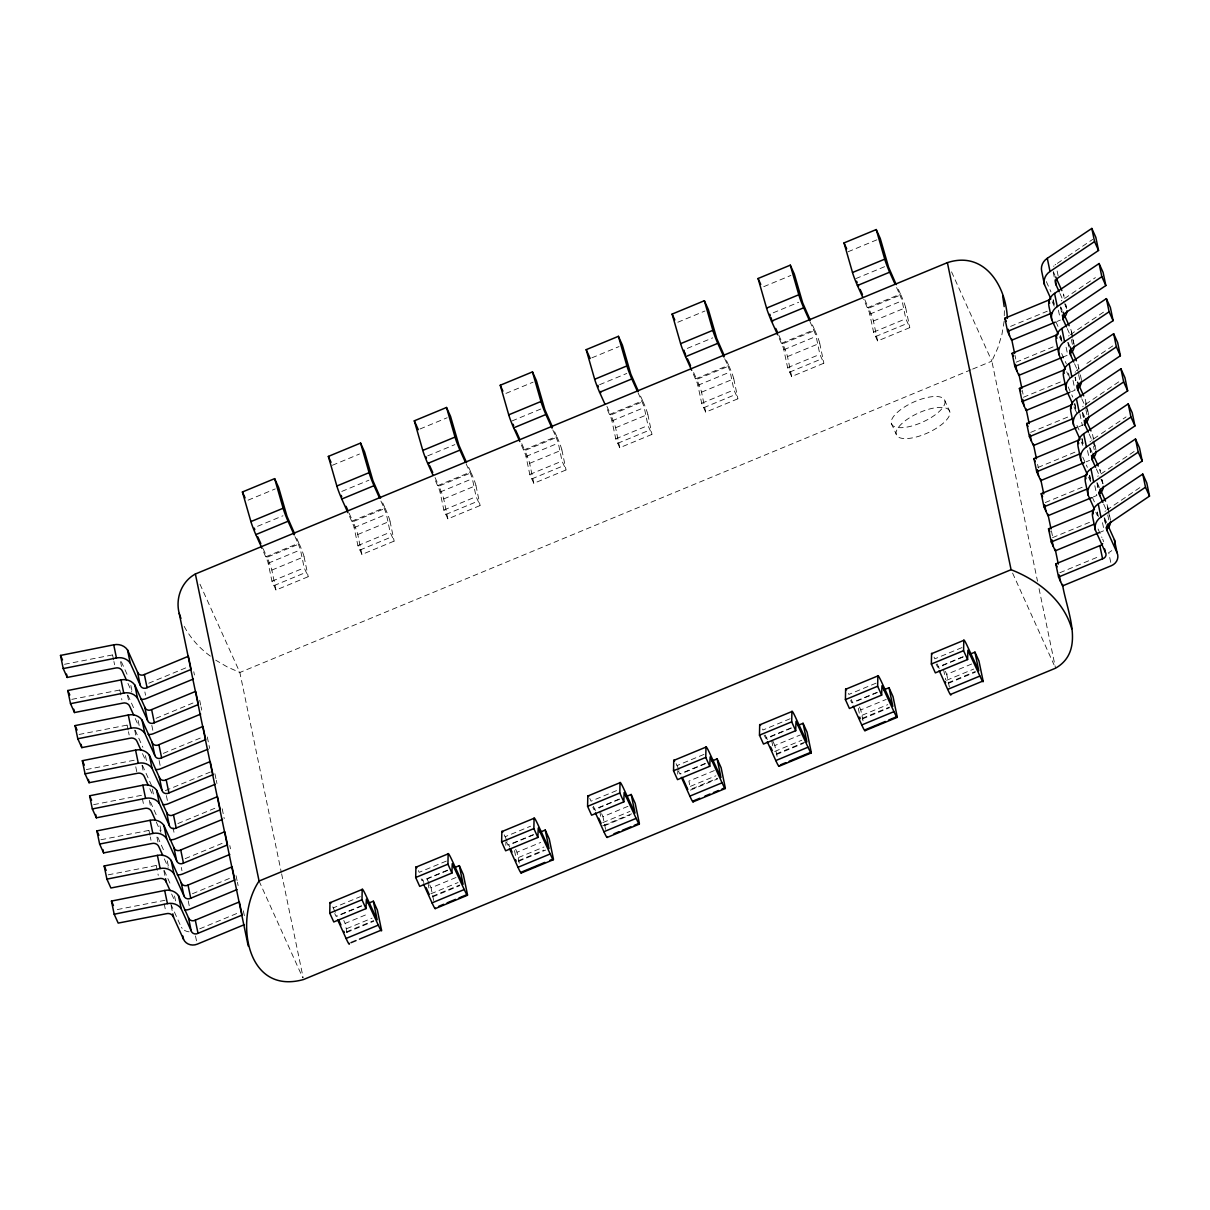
<?xml version="1.0" encoding="UTF-8"?>
<svg xmlns="http://www.w3.org/2000/svg" width="1210" height="1210" viewBox="0 0 1210 1210"><rect width="100%" height="100%" fill="white"/><g stroke="black" fill="none" stroke-linecap="round" stroke-linejoin="round"><path stroke-width="0.75" stroke-dasharray="5 3.75" d="M1004.27 315.674L1004.391 310.123M505.81 845.321L505.916 841.676M677.691 774.158L677.812 770.513M1004.149 321.24L1001.895 334.656L997.751 348.102L991.852 361.14L1037.514 581.254M1057.328 263.372L1066.554 257.11M1068.097 256.066L1092.736 239.383M1064.603 298.462L1095.398 277.604M1070.336 334.595L1105.759 310.622M1086.852 363.439L1113.034 345.712M1118.781 381.846L1084.901 404.775A5.974 5.521 -11.7 0 0 1084.266 405.184M1093.719 438.837L1099.875 434.662M1101.418 433.619L1126.056 416.936M1100.994 473.927L1134.874 450.982M1106.726 510.06L1142.149 486.072M248.11 500.154L275.245 488.916M332.357 465.275L359.491 454.037M419.991 428.99L447.14 417.752M505.946 393.401L533.081 382.163M591.887 357.827L619.021 346.589M677.827 322.238L704.961 311M763.767 286.664L790.901 275.426M848.013 251.786L876.857 239.837M257.548 526.305L282.989 515.778M341.795 491.426L368.929 480.189M427.735 455.852L454.869 444.614M511.981 420.974L540.809 409.025M599.615 384.689L626.765 373.451M687.265 348.404L712.705 337.862M773.205 312.815L798.645 302.288M855.757 278.633L884.586 266.699M265.837 556.797L298.068 543.441L300.352 549.295L304.209 567.838L308.202 576.701L275.971 590.041L271.978 581.178L267.849 561.758L261.98 548.266M351.777 521.207L384.009 507.867L386.293 513.721L390.149 532.249L394.142 541.112L361.926 554.467L357.918 545.604L353.789 526.168L348.692 514.386M437.717 485.633L469.949 472.278L472.248 478.132L476.09 496.675L480.098 505.538L447.866 518.878L443.858 510.015L439.729 490.594L434.632 478.797M523.658 450.044L555.889 436.704L558.188 442.558L562.03 461.086L566.038 469.949L533.807 483.304L529.798 474.441L525.684 455.005L520.587 443.223M609.613 414.455L641.829 401.115L644.128 406.968L647.97 425.512L651.978 434.375L619.747 447.715L615.754 438.852L611.625 419.431L606.528 407.634M695.553 378.881L727.785 365.541L730.069 371.394L733.925 389.923L737.918 398.786L705.687 412.141L701.694 403.278L697.565 383.842L692.468 372.06M781.494 343.292L813.725 329.952L816.009 335.805L819.866 354.349L823.859 363.212L791.642 376.552L787.634 367.689L783.505 348.253L778.408 336.471M867.434 307.718L899.665 294.378L901.964 300.231L905.806 318.759L909.814 327.623L877.583 340.963L873.575 332.1L869.446 312.679L863.577 299.188M275.971 590.041L271.842 570.091A10.497 0.817 67.5 0 0 267.017 557.281L299.248 543.925L296.163 537.104M361.926 554.467L357.782 534.502A10.497 0.817 67.5 0 0 352.957 521.692L385.188 508.351L381.332 499.821M447.866 518.878L443.722 498.928A10.497 0.817 67.5 0 0 438.897 486.117L471.129 472.762L467.287 464.232M533.807 483.304L529.662 463.339A10.497 0.817 67.5 0 0 524.853 450.528L557.069 437.188L553.227 428.658M619.747 447.715L615.603 427.75A10.497 0.817 67.5 0 0 610.793 414.939L643.024 401.599L639.167 393.068M705.687 412.141L701.558 392.176A10.497 0.817 67.5 0 0 696.733 379.365L728.964 366.025L725.879 359.188M791.642 376.552L787.498 356.587A10.497 0.817 67.5 0 0 782.673 343.776L814.905 330.436L811.048 321.905M877.583 340.963L873.438 321.013A10.497 0.817 67.5 0 0 868.614 308.202L900.845 294.862L896.988 286.331M268.242 563.194L300.473 549.854M354.182 527.62L386.413 514.265M440.137 492.031L472.354 478.691M526.078 456.457L558.309 443.102M612.018 420.868L644.249 407.528M697.958 385.279L730.19 371.939M783.898 349.705L816.13 336.365M869.854 314.116L902.07 300.776M271.842 570.091L304.073 556.736A10.497 0.817 67.5 0 0 299.248 543.925M357.782 534.502L390.013 521.162A10.497 0.817 67.5 0 0 385.188 508.351M443.722 498.928L475.954 485.573A10.497 0.817 67.5 0 0 471.129 472.762M529.662 463.339L561.894 449.999A10.497 0.817 67.5 0 0 557.069 437.188M615.603 427.75L647.834 414.41A10.497 0.817 67.5 0 0 643.024 401.599M701.558 392.176L733.774 378.836A10.497 0.817 67.5 0 0 728.964 366.025M787.498 356.587L819.73 343.247A10.497 0.817 67.5 0 0 814.905 330.436M873.438 321.013L905.67 307.673A10.497 0.817 67.5 0 0 900.845 294.862M271.978 581.178L304.209 567.838M357.918 545.604L390.149 532.249M443.858 510.015L476.09 496.675M529.798 474.441L562.03 461.086M615.754 438.852L647.97 425.512M701.694 403.278L733.925 389.923M787.634 367.689L819.866 354.349M873.575 332.1L905.806 318.759M273.974 585.61L306.206 572.269M359.914 550.036L392.146 536.68M445.855 514.447L478.086 501.106M531.81 478.873L564.042 465.517M617.75 443.283L649.982 429.943M703.691 407.709L735.922 394.354M789.631 372.12L821.862 358.78M875.571 336.531L907.803 323.191M148.754 683.211L187.157 667.3M1010.607 326.382L1047.255 311.212M1056.98 321.467L1060.459 320.03M970.919 369.806L239.852 672.473L227.435 667.028L215.698 660.161M972.659 369.08L991.852 361.14L951.226 271.146M156.029 718.301L194.432 702.39M1016.128 362.198L1054.545 346.302M1062.501 357.283L1067.749 355.12L1065.692 345.243M163.305 753.391L203.462 736.769M1023.418 397.288L1061.82 381.392M1071.531 391.662L1075.024 390.21L1072.983 380.348M165.346 790.644L210.737 771.859M1030.693 432.378L1069.096 416.482M1078.806 426.752L1082.3 425.3A10.497 9.695 -11.7 0 0 1083.525 424.71M177.87 823.571L216.272 807.675M1037.968 467.468L1076.371 451.572M1086.096 461.842L1089.575 460.39M185.145 858.661L223.548 842.765M1045.243 502.558L1083.661 486.662M1093.371 496.932L1096.865 495.48L1094.808 485.618M192.42 893.751L230.838 877.855M1052.534 537.663L1090.936 521.752M1098.907 532.748L1104.14 530.585L1102.083 520.708M199.71 928.841L238.113 912.945M1059.809 572.754L1099.966 556.131M332.78 906.91A13.249 1.028 67.5 0 1 333.249 907.893L360.383 896.655M446.324 861.081L419.189 872.319A13.249 1.028 67.5 0 0 417.843 869.597M504.207 834.84A13.249 1.028 67.5 0 1 505.13 836.73L530.57 826.203M616.525 790.614L591.07 801.156A13.249 1.028 67.5 0 0 589.739 798.434M676.103 763.676A13.249 1.028 67.5 0 1 677.025 765.567L704.159 754.329M790.1 718.755L762.966 729.993A13.249 1.028 67.5 0 0 762.497 729.01M876.04 683.166L848.906 694.404A13.249 1.028 67.5 0 0 848.437 693.421M961.98 647.592L934.846 658.83A13.249 1.028 67.5 0 0 933.5 656.107M361.503 905.745L336.062 916.272L334.746 913.55M447.458 870.156L422.003 880.698L421.171 878.884M533.398 834.582L507.958 845.109L506.627 842.372M619.338 798.993L593.898 809.535L592.809 807.221M705.279 763.419L679.838 773.946L678.523 771.209M791.219 727.83L765.779 738.372L764.085 734.999M877.174 692.256L851.719 702.783L850.63 700.484M963.115 656.667L937.674 667.209L936.147 664.108M341.129 914.548L361.472 906.124M428.93 887.959L427.07 878.974L447.428 870.55M513.01 843.385L533.368 834.96M619.308 799.386L598.95 807.811L600.947 812.243M684.89 772.222L705.248 763.797M791.189 728.223L770.83 736.648L773.069 747.432M856.786 701.059L877.129 692.634M963.084 657.045L942.726 665.485L945.706 679.869M347.013 932.486L345.122 923.411L368.868 913.58M433.694 900.542L431.062 887.837L456.518 877.295M519.271 863.138L517.018 852.248L540.764 842.417M605.59 829.364L602.958 816.674L628.398 806.132M714.339 770.558L688.898 781.085L690.396 788.345M777.092 756.386L774.839 745.511L800.279 734.969M863.048 720.812L860.779 709.922L886.234 699.395M949.366 687.038L946.719 674.348L972.174 663.806M346.65 928.675L372.09 918.148M430.896 893.797L458.045 882.559M518.545 857.512L543.986 846.985M602.792 822.634L629.926 811.396M690.426 786.349L715.866 775.807M774.672 751.47L801.807 740.233M862.307 715.186L887.762 704.644M946.553 680.307L973.702 669.069M346.544 931.836L373.693 920.598M432.484 896.247L459.634 885.024M518.44 860.673L543.88 850.131M602.686 825.795L634.917 812.454M692.014 788.799L717.454 778.272M776.26 753.921L806.798 741.291M862.201 718.347L889.35 707.109M948.156 682.758L975.29 671.52M346.635 932.471L373.784 921.234M432.59 896.897L459.724 885.659M518.53 861.308L545.665 850.07M604.471 825.719L629.911 815.192M690.411 790.145L717.56 778.907M776.351 754.556L803.5 743.333M862.307 718.982L889.441 707.744M948.247 683.393L975.381 672.155M64.508 664.29L112.56 654.928A5.974 5.521 -11.7 0 1 113.301 654.761M71.783 699.38L119.835 690.018A5.974 5.521 -11.7 0 1 121.333 689.776M79.058 734.47L127.111 725.108A5.974 5.521 -11.7 0 1 128.608 724.866M86.334 769.56L134.386 760.198M93.624 804.65L141.676 795.288A5.974 5.521 -11.7 0 1 142.417 795.121M100.899 839.755L148.951 830.393A5.974 5.521 -11.7 0 1 149.692 830.211M108.174 874.845L156.226 865.483A5.974 5.521 -11.7 0 1 156.967 865.316M117.294 909.572L163.501 900.573A5.974 5.521 -11.7 0 1 164.999 900.316M210.374 656.122C198.667 647.668 189.002 636.399 182.665 623.422M1054.923 275.23L1053.381 271.827L1054.076 275.109M1059.975 293.516L1063.817 302.046M1064.588 303.755L1066.131 307.159A10.497 9.695 -11.7 0 1 1066.57 308.353M1062.214 310.32L1060.671 306.916L1061.684 311.847M1046.347 281.627L1050.961 291.867M1067.25 328.606L1069.564 333.718M1052.155 301.608L1054.47 306.735L1053.093 300.156M1070.26 347.119L1067.946 342.007L1068.975 346.937M1055.937 321.845L1058.236 326.957M1074.525 363.696L1079.154 373.935M1059.431 336.713L1060.973 340.116M1061.669 353.517L1066.297 363.756M1081.801 398.786L1086.429 409.025M1066.706 371.803L1068.248 375.206M1084.81 417.314L1082.496 412.186L1083.525 417.117M1068.173 386.897L1072.801 397.137M1089.091 433.876L1095.247 447.534A10.497 9.695 -11.7 0 1 1095.685 448.713M1073.981 406.893L1076.295 412.005L1074.586 403.777M1092.085 452.404L1089.786 447.277L1090.8 452.207M1076.991 425.406L1079.305 430.533M1096.366 468.966L1100.208 477.496M1100.979 479.205L1102.522 482.624A10.497 9.695 -11.7 0 1 1102.96 483.818M1081.271 441.983L1082.814 445.401M1099.376 487.494L1097.062 482.367L1098.09 487.312M1082.738 457.093L1087.351 467.332M1103.641 504.056L1105.955 509.183M1088.546 477.073L1090.86 482.185M1106.651 522.584L1104.337 517.457L1105.698 524.036M1092.328 497.295L1094.642 502.422M1095.821 512.163L1097.364 515.581M1098.06 528.982L1101.917 537.512M896.58 287.541L899.665 294.378M944.965 400.979A29.161 10.966 -24.3 0 1 906.653 427.145A29.161 10.966 -24.3 0 1 902.721 408.163A29.161 10.966 -24.3 0 1 944.965 400.979L949.88 411.854A29.161 10.966 -24.3 0 1 911.569 438.035A29.161 10.966 -24.3 0 1 907.621 419.038A29.161 10.966 -24.3 0 1 949.88 411.854M1012.604 573.101L1054.016 664.789M864.772 299.672L868.614 308.202M891.256 423.213L896.171 434.087M809.868 321.421L813.725 329.952M945.388 671.384L946.719 674.348M937.16 663.942L939.474 669.054M778.816 335.246L782.673 343.776M724.699 358.704L727.785 365.541M859.448 706.973L860.779 709.922M851.22 699.531L852.763 702.934M693.648 372.544L696.733 379.365M637.988 392.584L641.829 401.115M772.842 741.08L774.839 745.511M765.28 735.105L767.579 740.233M606.936 406.409L610.793 414.939M552.804 429.883L555.889 436.704M677.025 765.567L680.867 774.097M521.767 443.707L524.853 450.528M466.092 463.748L469.949 472.278M601.627 813.71L602.958 816.674M593.384 806.268L595.698 811.396M435.055 477.572L438.897 486.117M380.923 501.046L384.009 507.867M515.672 849.299L517.018 852.248M505.13 836.73L509.758 846.97M349.1 513.161L352.957 521.692M294.983 536.62L298.068 543.441M427.07 878.974L429.066 883.406M429.731 884.888L431.062 887.837M422.275 879.141L423.818 882.559M263.16 548.75L267.017 557.281M199.983 584.188L239.852 672.473L281.249 872.062M343.791 920.462L345.122 923.411M333.249 907.893L337.091 916.424M259.076 881.046L302.772 977.831M121.363 661.749L128.305 677.101M127.957 683.438L131.799 691.969M127.882 695.13L134.038 708.773M135.233 718.528L138.318 725.35M135.157 730.22L142.856 747.281M142.508 753.618L145.593 760.44M142.432 765.31L151.673 785.789M149.783 788.708L152.868 795.53M150.479 802.109L156.65 815.767M156.302 822.089L160.915 832.329M157.769 837.199L164.696 852.566M164.348 858.888L168.19 867.419M164.273 870.595L170.429 884.238M171.623 893.978L174.709 900.815M170.776 903.976L180.789 926.149M1065.813 304.663L1066.494 307.945M1071.394 331.525L1074.117 344.684M1080.379 374.843L1081.392 379.774A10.497 9.695 -11.7 0 0 1080.696 377.338M1087.654 409.933L1088.667 414.864A10.497 9.695 -11.7 0 0 1087.972 412.444L1086.61 405.864M1094.929 445.023L1095.957 449.954M1102.204 480.113L1102.885 483.41M1107.785 506.99L1110.508 520.149M1064.089 297.297L1063.409 294A10.497 9.695 -11.7 0 1 1064.195 297.705M1065.45 303.876L1066.131 307.159M1072.393 337.318L1070.684 329.09A10.497 9.695 -11.7 0 1 1071.394 334.066M1072.726 338.966L1073.406 342.248A10.497 9.695 -11.7 0 1 1073.845 343.443M1078.987 369.126L1077.959 364.18A10.497 9.695 -11.7 0 1 1078.67 369.156M1086.262 404.216L1085.234 399.285A10.497 9.695 -11.7 0 1 1085.672 405.501M1093.537 439.306L1092.524 434.375A10.497 9.695 -11.7 0 1 1093.311 438.065M1093.885 440.954L1095.247 447.534M1100.48 472.747L1099.799 469.465A10.497 9.695 -11.7 0 1 1100.586 473.155M1101.841 479.326L1102.522 482.624M1108.103 509.486L1107.074 504.555A10.497 9.695 -11.7 0 1 1107.785 509.516M1108.436 511.134L1109.797 517.714A10.497 9.695 -11.7 0 1 1110.251 518.909M1057.147 270.995L1058.508 277.574M1071.364 339.526L1072.393 344.472M1079.668 379.562L1077.611 369.685A5.974 5.521 -11.7 0 0 1076.401 370.562M1085.915 409.721L1086.943 414.652M1093.537 446.445L1094.218 449.742M1107.755 514.991L1108.784 519.922M1075.221 377.096L1075.902 380.379M1053.214 272.159L1054.243 277.09M1060.505 307.249L1061.866 313.829M1067.78 342.339L1068.46 345.621M1075.055 377.429L1075.735 380.726M1082.33 412.519L1083.358 417.45M1089.62 447.609L1090.634 452.555M1096.895 482.699L1097.909 487.645M1104.17 517.804L1105.199 522.735M1058.417 310.153L1060.126 318.381M1079.91 413.79L1082.3 425.3M1087.533 450.528L1088.894 457.108M1110.735 562.378L1108.693 552.516A10.497 9.695 -11.7 0 0 1112.988 549.325M1053.29 299.717L1054.984 307.945M1060.898 336.456L1062.274 343.035M1068.521 373.194L1069.549 378.125M1074.783 403.353L1076.824 413.215M1082.058 438.443L1083.086 443.374M1089.681 475.182L1090.361 478.464M1097.304 511.921L1098.665 518.5M1060.384 335.246L1061.745 341.825M1081.876 438.882L1082.889 443.813M1089.484 475.606L1090.513 480.552M1097.107 512.344L1097.788 515.642M1014.993 355.316L1015.765 359.022M1022.284 390.422L1023.04 394.127M1037.605 464.322L1038.377 468.028M1051.399 530.842L1052.942 538.238M1039.042 588.65L1055.543 668.192M905.67 307.673L909.814 327.623M819.73 343.247L823.859 363.212M858.268 708.258L860.507 719.042M733.774 378.836L737.918 398.786M647.834 414.41L651.978 434.375M561.894 449.999L566.038 469.949M599.691 811.411L600.81 816.795M475.954 485.573L480.098 505.538M514.507 850.585L515.989 857.784M390.013 521.162L394.142 541.112M304.073 556.736L308.202 576.701M281.627 873.877L303.166 977.71M193.766 671.716L194.447 674.998M199.68 700.227L200.694 705.158M201.041 706.806L201.722 710.104M207.288 736.966L209.678 748.476M214.911 773.704L215.94 778.635M216.272 780.284L216.968 783.566M222.186 808.794L224.243 818.656M229.809 845.533L230.49 848.815M236.071 875.692L237.084 880.623M237.432 882.272L238.113 885.554M243.346 910.782L244.375 915.713M144.882 691.954L145.563 695.236M151.825 725.395L153.519 733.623M159.1 760.485L160.461 767.064M166.375 795.59L167.736 802.169M172.969 827.383L174.679 835.611M181.273 867.419L181.954 870.701M188.215 900.86L189.229 905.791M195.491 935.95L196.852 942.529M130.861 685.45L132.238 692.029M138.152 720.54L139.165 725.471M145.427 755.63L146.455 760.561M152.369 789.071L153.731 795.651M159.977 825.81L161.353 832.389M167.267 860.9L168.281 865.846M174.542 896.005L175.571 900.936M120.516 661.628L121.529 666.559M127.443 695.069L128.82 701.649M134.733 730.159L136.095 736.739M142.009 765.249L143.37 771.829M149.284 800.339L150.645 806.919M156.907 837.078L157.935 842.009M163.849 870.534L165.21 877.114M171.124 905.625L172.486 912.204M112.56 654.928L113.574 659.858M113.921 661.507L114.602 664.789M119.835 690.018L121.877 699.894M127.111 725.108L128.139 730.038M128.472 731.687L129.152 734.984M135.762 766.777L136.775 771.723M142.357 798.585L144.05 806.813M148.951 830.393L149.964 835.323M150.312 836.972L150.993 840.254M156.226 865.483L158.268 875.344M164.182 903.855L165.558 910.434M1061.336 300.912A5.974 5.521 -11.7 0 1 1061.851 300.382M1082.738 406.787A5.974 5.521 -11.7 0 1 1083.162 406.197M1075.1 372.317A5.974 5.521 -11.7 0 1 1075.448 371.697M1053.623 266.412A5.974 5.521 -11.7 0 1 1054.046 265.822M1055.15 264.809A5.974 5.521 -11.7 0 1 1055.785 264.415M1068.611 336.002A5.974 5.521 -11.7 0 1 1069.126 335.473M1102.688 539.221A4.643 4.28 -11.7 0 1 1103.308 541.747M1105.002 511.467A5.974 5.521 -11.7 0 1 1105.516 510.938M1097.727 476.377A5.974 5.521 -11.7 0 1 1098.241 475.833M1090.013 441.877A5.974 5.521 -11.7 0 1 1090.452 441.287M1091.541 440.274A5.974 5.521 -11.7 0 1 1092.176 439.865M189.093 931.836A10.497 9.695 -11.7 0 1 183.058 929.25M182.165 928.312A10.497 9.695 -11.7 0 1 181.394 927.284"/><path stroke-width="1.5" d="M359.446 939.157L381.498 930.036A10.497 0.817 67.5 0 1 378.306 925.121L366.358 899.272L365.98 908.619L333.763 921.959L329.755 913.096L329.967 902.766L362.198 889.426A13.249 1.028 67.5 0 1 365.48 894.553L377.172 919.827L373.346 901.208L368.263 903.31M365.98 908.619L361.987 899.756L362.198 889.426M458.953 897.956L467.438 894.447A10.497 0.817 67.5 0 1 464.247 889.531L452.238 863.683L451.935 873.03L419.704 886.37L415.695 877.507L415.907 867.192L448.139 853.852A13.249 1.028 67.5 0 1 451.421 858.979L463.112 884.253L459.301 865.634L454.204 867.736M451.935 873.03L447.927 864.167L448.139 853.852M549.99 860.28L553.378 858.873A10.497 0.817 67.5 0 1 550.202 853.957L538.238 828.109L537.875 837.456L505.644 850.796L501.636 841.933L501.848 831.603L534.079 818.262A13.249 1.028 67.5 0 1 537.361 823.39L549.053 848.664L545.241 830.045L540.144 832.147M537.875 837.456L533.867 828.593L534.079 818.262M634.237 825.386L639.319 823.284A10.497 0.817 67.5 0 1 636.142 818.368L624.118 792.52L623.815 801.867L591.584 815.207L587.591 806.344L587.803 796.029L620.019 782.688A13.249 1.028 67.5 0 1 623.301 787.816L635.008 813.09L631.181 794.471L626.084 796.573M623.815 801.867L619.807 793.004L620.019 782.688M721.871 789.101L725.259 787.71A10.497 0.817 67.5 0 1 722.083 782.794L710.134 756.946L709.756 766.293L677.524 779.633L673.531 770.77L673.743 760.44L705.974 747.099A13.249 1.028 67.5 0 1 709.241 752.227L720.948 777.501L717.122 758.882L712.04 760.984M709.756 766.293L705.763 757.415L705.974 747.099M789.162 761.256L811.214 752.121A10.497 0.817 67.5 0 1 808.023 747.205L795.998 721.357L795.696 730.704L763.48 744.044L759.472 735.181L759.683 724.866L791.915 711.525A13.249 1.028 67.5 0 1 795.197 716.638L806.889 741.927L803.062 723.293L797.98 725.41M795.696 730.704L791.703 721.841L791.915 711.525M888.669 720.056L897.154 716.547A10.497 0.817 67.5 0 1 893.963 711.631L881.954 685.767L881.651 695.115L849.42 708.47L845.412 699.607L845.624 689.277L877.855 675.936A13.249 1.028 67.5 0 1 881.137 681.064L892.829 706.337L889.017 687.719L883.92 689.821M881.651 695.115L877.643 686.251L877.855 675.936M939.202 670.612L947.687 689.382A10.497 0.817 67.5 0 0 950.863 694.298L983.095 680.958A10.497 0.817 67.5 0 1 979.918 676.042L967.894 650.193L967.592 659.541L935.36 672.881L931.352 664.018L931.564 653.702L963.795 640.347A13.249 1.028 67.5 0 1 967.077 645.474L978.769 670.764L974.957 652.13L969.86 654.247M967.592 659.541L963.584 650.678L963.795 640.347M1007.34 318.366C1006.13 285.938 984.35 250.44 947.385 262.646L195.385 573.994L259.076 881.046C234.422 917.316 244.934 995.891 303.544 979.525L1055.543 668.192C1086.444 650.526 1066.343 610.248 1062.516 584.43M195.385 573.994C181.53 581.526 175.268 598.405 179.216 613.409L248.201 945.978M1050.613 298.204L1044.442 284.547L1041.719 271.388A13.249 12.236 -11.7 0 1 1047.285 258.32L1091.813 228.433L1095.821 237.296L1098.544 250.455L1058.508 277.574A5.974 5.521 -11.7 0 0 1056.118 284.985L1059.204 291.807M1057.888 333.295L1051.732 319.637L1048.994 306.478A13.249 12.236 -11.7 0 1 1054.56 293.41L1099.103 263.538L1103.097 272.401L1105.834 285.56L1065.783 312.664A5.974 5.521 -11.7 0 0 1063.393 320.075L1066.479 326.897M1065.163 368.385L1059.007 354.742L1056.269 341.568A13.249 12.236 -11.7 0 1 1061.851 328.5L1106.379 298.628L1110.372 307.491L1113.109 320.65L1073.073 347.754A5.974 5.521 -11.7 0 0 1070.668 355.165L1073.754 361.987M1072.453 403.474L1066.282 389.832L1063.56 376.673A13.249 12.236 -11.7 0 1 1069.126 363.59L1113.654 333.718L1117.662 342.581L1120.384 355.74L1080.348 382.844A5.974 5.521 -11.7 0 0 1077.959 390.255L1081.029 397.077M1079.728 438.564L1073.557 424.922L1070.835 411.763A13.249 12.236 -11.7 0 1 1076.401 398.68L1120.929 368.808L1124.937 377.671L1127.659 390.83L1087.624 417.934A5.974 5.521 -11.7 0 0 1085.234 425.345L1088.319 432.167M1087.003 473.655L1080.848 460.012L1078.11 446.853A13.249 12.236 -11.7 0 1 1083.676 433.77L1128.204 403.898L1132.212 412.761L1134.95 425.92L1094.899 453.039A5.974 5.521 -11.7 0 0 1092.509 460.435L1095.594 467.257M1094.279 508.76L1088.123 495.102L1085.385 481.943A13.249 12.236 -11.7 0 1 1090.966 468.86L1135.494 438.988L1139.487 447.851L1142.225 461.01L1102.189 488.129A5.974 5.521 -11.7 0 0 1099.784 495.525L1102.87 502.362M1058.538 577.049L1102.582 558.808A4.643 4.28 -11.7 0 0 1105.411 552.38L1095.398 530.192L1092.675 517.033A13.249 12.236 -11.7 0 1 1098.241 503.95L1142.769 474.078L1146.778 482.941L1149.5 496.1L1109.464 523.219A5.974 5.521 -11.7 0 0 1107.074 530.615L1117.087 552.804A10.497 9.695 -11.7 0 1 1111.415 565.675L1062.531 585.912L1058.538 577.049L1055.801 563.89L1099.845 545.649A4.643 4.28 -11.7 0 0 1102.658 543.638M1044.442 284.547A13.249 12.236 -11.7 0 1 1050.023 271.479L1094.551 241.592L1091.813 228.433M1051.732 319.637A13.249 12.236 -11.7 0 1 1057.298 306.569L1101.826 276.697L1099.103 263.538M1059.007 354.742A13.249 12.236 -11.7 0 1 1064.573 341.659L1109.101 311.787L1106.379 298.628M1066.282 389.832A13.249 12.236 -11.7 0 1 1071.848 376.749L1116.376 346.877L1113.654 333.718M1073.557 424.922A13.249 12.236 -11.7 0 1 1079.139 411.839L1123.666 381.967L1120.929 368.808M1080.848 460.012A13.249 12.236 -11.7 0 1 1086.414 446.929L1130.942 417.057L1128.204 403.898M1088.123 495.102A13.249 12.236 -11.7 0 1 1093.689 482.019L1138.217 452.147L1135.494 438.988M1095.398 530.192A13.249 12.236 -11.7 0 1 1100.964 517.109L1145.492 487.237L1142.769 474.078M261.98 548.266L255.824 534.608A13.249 1.028 67.5 0 1 250.909 521.586L242.408 491.986L274.64 478.646L278.648 487.509L287.012 516.352L294.62 533.701M347.92 512.677L341.764 499.034A13.249 1.028 67.5 0 1 336.849 486.012L328.349 456.412L360.58 443.072L364.588 451.935L372.967 480.778L380.56 498.112M433.104 475.394L427.705 463.445A13.249 1.028 67.5 0 1 422.789 450.423L414.304 420.823L446.52 407.483L450.528 416.346L458.908 445.189L466.515 462.522M519.816 441.514L513.645 427.856A13.249 1.028 67.5 0 1 508.729 414.833L500.244 385.249L532.476 371.909L536.469 380.772L544.848 409.615L552.456 426.948M604.985 404.231L599.585 392.282A13.249 1.028 67.5 0 1 594.67 379.259L586.184 349.66L618.416 336.32L622.409 345.183L630.788 374.026L638.396 391.359M691.697 370.351L685.541 356.693A13.249 1.028 67.5 0 1 680.625 343.67L672.125 314.086L704.356 300.73L708.364 309.594L716.728 338.452L724.336 355.785M777.637 334.762L771.481 321.119A13.249 1.028 67.5 0 1 766.565 308.096L758.065 278.497L790.296 265.156L794.304 274.02L802.684 302.863L810.277 320.196M862.821 297.478L857.421 285.53A13.249 1.028 67.5 0 1 852.505 272.507L844.02 242.923L876.237 229.567L880.245 238.43L888.624 267.289L896.232 284.622M250.909 521.586L283.125 508.245L274.64 478.646M336.849 486.012L369.08 472.656L360.58 443.072M422.789 450.423L455.02 437.082L446.52 407.483M508.729 414.833L540.961 401.493L532.476 371.909M594.67 379.259L626.901 365.919L618.416 336.32M680.625 343.67L712.841 330.33L704.356 300.73M766.565 308.096L798.797 294.756L790.296 265.156M852.505 272.507L884.737 259.167L876.237 229.567M255.824 534.608L288.041 521.268L294.212 534.911M341.764 499.034L373.996 485.679L379.38 497.628M427.705 463.445L459.936 450.105L465.321 462.038M513.645 427.856L545.876 414.516L552.047 428.174M599.585 392.282L631.817 378.942L637.216 390.875M685.541 356.693L717.757 343.353L723.928 357.01M771.481 321.119L803.712 307.779L809.097 319.712M857.421 285.53L889.653 272.19L895.037 284.138M127.504 649.891L137.517 672.079A4.643 4.28 -11.7 0 0 144.353 674.514L188.397 656.274L191.119 669.433L147.075 687.673A4.643 4.28 -11.7 0 1 140.239 685.238L130.226 663.05L127.504 649.891A13.249 12.236 -11.7 0 0 113.725 644.824L60.5 655.427L63.222 668.586L67.231 677.449L115.283 668.086A5.974 5.521 -11.7 0 1 122.558 671.489L126.415 680.02M1055.226 322.193L1011.59 340.267L1007.582 331.404L1004.86 318.245L1048.904 300.004A4.643 4.28 -11.7 0 0 1049.569 299.777M1007.582 331.404L1051.626 313.163M193.373 679.022L146.244 698.533A10.497 9.695 -11.7 0 1 140.874 699.35M134.779 684.981L144.792 707.169A4.643 4.28 -11.7 0 0 151.628 709.605L195.672 691.364L198.395 704.523L154.351 722.763A4.643 4.28 -11.7 0 1 147.514 720.328L137.501 698.155L134.779 684.981A13.249 12.236 -11.7 0 0 121.015 679.914L67.775 690.517L70.513 703.675L74.506 712.539L122.558 703.176A5.974 5.521 -11.7 0 1 129.833 706.58L133.69 715.11M1062.501 357.283L1018.865 375.357L1014.857 366.494L1012.135 353.335L1056.179 335.094A4.643 4.28 -11.7 0 0 1056.859 334.868M1014.857 366.494L1058.901 348.253M200.663 714.112L153.519 733.623A10.497 9.695 -11.7 0 1 148.149 734.44M142.054 720.086L152.067 742.259A4.643 4.28 -11.7 0 0 158.903 744.694L202.947 726.454L205.685 739.612L161.641 757.853A4.643 4.28 -11.7 0 1 154.804 755.418L144.792 733.245L142.054 720.086A13.249 12.236 -11.7 0 0 128.29 715.004L75.05 725.607L77.788 738.765L81.796 747.629L129.848 738.266A5.974 5.521 -11.7 0 1 137.123 741.669L140.965 750.2M1069.791 392.373L1026.14 410.447L1022.147 401.584L1019.41 388.425L1063.454 370.184A4.643 4.28 -11.7 0 0 1064.134 369.957M1022.147 401.584L1066.191 383.343M207.938 749.202L160.809 768.713A10.497 9.695 -11.7 0 1 155.424 769.53M149.329 755.176L159.342 777.349A4.643 4.28 -11.7 0 0 166.178 779.784L210.222 761.544L212.96 774.703L168.916 792.943A4.643 4.28 -11.7 0 1 162.079 790.508L152.067 768.335L149.329 755.176A13.249 12.236 -11.7 0 0 135.565 750.094L82.34 760.697L85.063 773.856L89.071 782.719L137.123 773.356A5.974 5.521 -11.7 0 1 144.398 776.759L148.24 785.29M1077.066 427.478L1033.416 445.537L1029.423 436.674L1026.685 423.515L1070.729 405.274A4.643 4.28 -11.7 0 0 1071.41 405.048M1029.423 436.674L1073.467 418.448M215.214 784.292L168.084 803.803A10.497 9.695 -11.7 0 1 162.715 804.62M156.619 790.266L166.632 812.439A4.643 4.28 -11.7 0 0 173.469 814.875L217.513 796.634L220.235 809.792L176.191 828.033A4.643 4.28 -11.7 0 1 169.355 825.598L159.342 803.425L156.619 790.266A13.249 12.236 -11.7 0 0 142.84 785.199L89.616 795.787L92.338 808.946L96.346 817.809L144.398 808.446A5.974 5.521 -11.7 0 1 151.673 811.865L155.53 820.395M1084.341 462.568L1040.706 480.627L1036.698 471.764L1033.975 458.605L1078.019 440.38A4.643 4.28 -11.7 0 0 1078.685 440.137M1036.698 471.764L1080.742 453.538M222.489 819.382L175.359 838.893A10.497 9.695 -11.7 0 1 169.99 839.71M163.894 825.356L173.907 847.544A4.643 4.28 -11.7 0 0 180.744 849.965L224.788 831.739L227.51 844.898L183.466 863.123A4.643 4.28 -11.7 0 1 176.63 860.703L166.617 838.515L163.894 825.356A13.249 12.236 -11.7 0 0 150.131 820.289L96.891 830.892L99.628 844.051L103.621 852.914L151.673 843.552A5.974 5.521 -11.7 0 1 158.949 846.955L162.805 855.485M1091.617 497.658L1047.981 515.717L1043.973 506.854L1041.25 493.695L1085.294 475.469A4.643 4.28 -11.7 0 0 1085.975 475.227M1043.973 506.854L1088.017 488.628M229.779 854.472L182.634 873.998A10.497 9.695 -11.7 0 1 177.265 874.8M171.17 860.446L181.182 882.634A4.643 4.28 -11.7 0 0 188.019 885.054L232.063 866.829L234.8 879.988L190.756 898.213A4.643 4.28 -11.7 0 1 183.92 895.793L173.892 873.605L171.17 860.446A13.249 12.236 -11.7 0 0 157.406 855.379L104.166 865.982L106.904 879.141L110.896 888.004L158.949 878.641A5.974 5.521 -11.7 0 1 166.224 882.045L170.081 890.575M1098.907 532.748L1055.256 550.822L1051.248 541.959L1048.525 528.8L1092.57 510.56A4.643 4.28 -11.7 0 0 1093.25 510.317M1051.248 541.959L1093.613 524.414M237.054 889.562L189.91 909.088A10.497 9.695 -11.7 0 1 184.54 909.905M259.076 881.046L1011.076 569.698C1037.832 580.15 1063.635 600.099 1071.712 628.761M178.445 895.536L188.457 917.724A4.643 4.28 -11.7 0 0 195.294 920.144L239.338 901.919L242.076 915.078L198.032 933.303A4.643 4.28 -11.7 0 1 191.195 930.883L181.182 908.695L178.445 895.536A13.249 12.236 -11.7 0 0 164.681 890.469L111.456 901.072L114.179 914.231L118.187 923.094L166.239 913.731A5.974 5.521 -11.7 0 1 173.514 917.135L183.527 939.308A10.497 9.695 -11.7 0 0 197.2 944.178L244.329 924.667M329.755 913.096L361.987 899.756M415.695 877.507L447.927 864.167M501.636 841.933L533.867 828.593M587.591 806.344L619.807 793.004M673.531 770.77L705.763 757.415M759.472 735.181L791.703 721.841M845.412 699.607L877.643 686.251M931.352 664.018L963.584 650.678M337.605 919.691L346.075 938.461L378.306 925.121M423.545 884.102L432.03 902.872L464.247 889.531M509.486 848.528L517.971 867.298L550.202 853.957M595.441 812.938L603.911 831.709L636.142 818.368M681.381 777.365L689.851 796.135L722.083 782.794M767.322 741.775L775.791 760.545L808.023 747.205M853.262 706.201L861.747 724.971L893.963 711.631M947.687 689.382L979.918 676.042M350.96 942.681L356.043 940.563M438.595 906.396L443.692 904.278M447.08 902.872L455.565 899.363M544.893 862.382L521.147 872.213A10.497 0.817 67.5 0 1 517.971 867.298M613.878 833.826L618.96 831.709M622.364 830.302L630.833 826.793M699.819 798.237L693.043 801.05A10.497 0.817 67.5 0 1 689.851 796.135M704.916 796.135L709.998 794.017M713.386 792.626L718.483 790.508M780.677 764.765L785.759 762.663M864.923 729.887L885.281 721.462M435.222 908.634L467.438 895.279M521.162 873.045L553.394 859.705M607.102 837.471L639.334 824.116M693.043 801.882L725.274 788.542M778.983 766.308L811.214 752.953M864.938 730.719L897.154 717.379M63.222 668.586L116.462 657.983A13.249 12.236 -11.7 0 1 130.226 663.05M70.513 703.675L123.738 693.073A13.249 12.236 -11.7 0 1 137.501 698.155M77.788 738.765L131.013 728.163A13.249 12.236 -11.7 0 1 144.792 733.245M85.063 773.856L138.303 763.253A13.249 12.236 -11.7 0 1 152.067 768.335M92.338 808.946L145.578 798.358A13.249 12.236 -11.7 0 1 159.342 803.425M99.628 844.051L152.853 833.448A13.249 12.236 -11.7 0 1 166.617 838.515M106.904 879.141L160.128 868.538A13.249 12.236 -11.7 0 1 173.892 873.605M114.179 914.231L167.419 903.628A13.249 12.236 -11.7 0 1 181.182 908.695M516.171 861.097L515.43 859.539M344.29 932.26L343.806 931.277M945.66 682.727L945.146 681.623M859.72 718.301L859.191 717.212M687.824 789.48L687.31 788.375M858.601 286.014L858.026 284.713M772.661 321.603L772.071 320.287M600.78 392.766L600.19 391.45M428.885 463.929L428.31 462.613M1094.551 241.592L1098.544 250.455M1101.826 276.697L1105.834 285.56M1109.101 311.787L1113.109 320.65M1116.376 346.877L1120.384 355.74M1123.666 381.967L1127.659 390.83M1130.942 417.057L1134.95 425.92M1138.217 452.147L1142.225 461.01M1055.695 276.939L1061.866 290.597M1145.492 487.237L1149.5 496.1M1062.97 312.029L1069.141 325.687M1070.26 347.119L1076.416 360.777M1077.535 382.209L1083.691 395.867M1085.582 419.008L1090.981 430.957M1092.857 454.098L1098.256 466.047M1100.147 489.203L1105.532 501.137M1107.422 524.293L1114.35 539.645L1117.087 552.804M1004.86 318.245L1006.191 321.195M1012.135 353.335L1013.466 356.284M1019.41 388.425L1020.741 391.374M1026.685 423.515L1028.031 426.48M1033.975 458.605L1035.306 461.57M1041.25 493.695L1042.581 496.66M1048.525 528.8L1049.856 531.75M1055.801 563.89L1057.132 566.84M844.02 242.923L846.682 248.821M860.144 289.432L862.458 294.544M974.957 652.13L978.951 660.993L983.095 680.958M758.065 278.497L760.742 284.41M775.746 328.424L777.289 331.842M889.017 687.719L893.01 696.582L897.154 716.547M672.125 314.086L674.802 319.984M687.492 358.886L690.562 365.707M803.062 723.293L807.07 732.156L811.214 752.121M770.664 747.054L772.207 750.457M586.184 349.66L590.193 358.523M717.122 758.882L721.13 767.745L725.259 787.71M682.41 777.516L687.038 787.755M500.244 385.249L502.906 391.148M515.596 430.049L519.453 438.58M631.181 794.471L635.189 803.334L639.319 823.284M598.784 818.217L601.098 823.329M414.304 420.823L418.297 429.686M429.656 465.638L432.741 472.46M545.241 830.045L549.234 838.908L553.378 858.873M510.529 848.679L512.072 852.097M328.349 456.412L331.026 462.311M346.03 506.34L347.572 509.743M459.301 865.634L463.294 874.497L467.438 894.447M426.117 887.671L429.202 894.492M242.408 491.986L245.085 497.9M257.775 536.801L260.846 543.623M373.346 901.208L377.354 910.071L381.498 930.036M338.634 919.842L340.948 924.969M60.5 655.427L62.496 659.858M67.775 690.517L69.787 694.948M75.05 725.607L77.062 730.038M82.34 760.697L84.337 765.128M89.616 795.787L91.612 800.218M96.891 830.892L98.887 835.323M104.166 865.982L106.177 870.413M111.456 901.072L113.453 905.503M771.481 318.895L770.936 317.504M685.541 354.469L684.739 352.428M513.66 425.648L513.101 424.256M341.764 496.811L341.22 495.419M857.149 282.611L856.62 281.249M254.796 529.693L254.266 528.12M179.216 613.409L180.94 618.416M770.241 315.628L769.817 314.222M684.3 351.202L683.983 350.204M598.36 386.792L597.921 385.385M426.464 457.955L426.147 456.941M1055.09 280.039L1056.118 284.985M1062.365 315.129L1063.393 320.075M1069.655 350.234L1070.668 355.165M1076.93 385.325L1077.959 390.255M1084.205 420.414L1085.234 425.345M1091.48 455.505L1092.509 460.435M1099.103 492.243L1099.784 495.525M1106.379 527.333L1107.074 530.615M1047.285 258.32L1050.023 271.479M1054.56 293.41L1057.298 306.569M1061.851 328.5L1064.573 341.659M1069.126 363.59L1071.848 376.749M1076.401 398.68L1079.139 411.839M1083.676 433.77L1086.414 446.929M1090.966 468.86L1093.689 482.019M1098.241 503.95L1100.964 517.109M1104.73 549.083L1105.411 552.38M1048.904 300.004L1049.584 303.302M1056.179 335.094L1056.859 338.392M1063.454 370.184L1064.134 373.482M1070.729 405.274L1071.425 408.572M1078.019 440.38L1078.7 443.662M1085.294 475.469L1085.975 478.752M1092.57 510.56L1093.25 513.842M1099.845 545.649L1102.582 558.808M1011.545 338.694L1014.615 353.471M1018.835 373.799L1021.89 388.576M1026.11 408.904L1029.181 423.681M1033.385 444.01L1036.456 458.787M1040.676 479.115L1043.746 493.892M1047.951 514.22L1051.021 528.997M1055.241 549.325L1058.296 564.102M1008.217 329.256L1009.579 335.835M1015.492 364.346L1016.869 370.925M1022.783 399.436L1024.144 406.015M1030.058 434.526L1031.419 441.105M1037.333 469.616L1038.694 476.195M1044.608 504.706L1045.984 511.286M1051.898 539.811L1053.26 546.391M1059.173 574.901L1060.535 581.481M947.385 262.646L1011.076 569.698M144.353 674.514L147.075 687.673M151.628 709.605L154.351 722.763M158.903 744.694L161.641 757.853M166.178 779.784L168.916 792.943M173.469 814.875L176.191 828.033M180.744 849.965L183.466 863.123M188.019 885.054L190.756 898.213M195.294 920.144L198.032 933.303M137.517 672.079L140.239 685.238M144.792 707.169L147.514 720.328M152.067 742.259L154.804 755.418M159.342 777.349L162.079 790.508M166.632 812.439L169.355 825.598M173.907 847.544L176.63 860.703M181.182 882.634L183.92 895.793M188.457 917.724L191.195 930.883M182.846 936.026L183.527 939.308M165.543 878.747L166.224 882.045M172.833 913.837L173.514 917.135M113.725 644.824L116.462 657.983M121.015 679.914L123.738 693.073M128.29 715.004L131.013 728.163M135.565 750.094L138.303 763.253M142.84 785.199L145.578 798.358M150.131 820.289L152.853 833.448M157.406 855.379L160.128 868.538M164.681 890.469L167.419 903.628M66.55 674.152L67.231 677.449M73.825 709.257L74.506 712.539M81.1 744.347L81.796 747.629M88.39 779.437L89.071 782.719M95.666 814.527L96.346 817.809M102.941 849.617L103.621 852.914M1002.727 296.193L1004.179 306.553M459.936 450.105A13.249 1.028 67.5 0 1 455.02 437.082M1074.208 345.954A10.497 9.695 -11.7 0 1 1071.137 352.912M1058.054 334.126A4.643 4.28 -11.7 0 1 1057.495 334.535M1096.048 451.224A10.497 9.695 -11.7 0 1 1092.978 458.182M1079.895 439.396A4.643 4.28 -11.7 0 1 1079.32 439.82M1088.758 416.134A10.497 9.695 -11.7 0 1 1085.703 423.092M1072.62 404.306A4.643 4.28 -11.7 0 1 1072.045 404.715M1066.933 310.864A10.497 9.695 -11.7 0 1 1063.862 317.822M1050.779 299.036A4.643 4.28 -11.7 0 1 1050.204 299.445M1081.483 381.044A10.497 9.695 -11.7 0 1 1078.412 388.002M1065.344 369.216A4.643 4.28 -11.7 0 1 1064.77 369.625M1114.35 539.645A10.497 9.695 -11.7 0 1 1115.06 544.606M435.282 908.226A10.497 0.817 67.5 0 1 432.03 902.872M415.907 867.192A13.249 1.028 67.5 0 1 416.8 867.751M931.564 653.702A13.249 1.028 67.5 0 1 932.184 653.854M607.087 836.624A10.497 0.817 67.5 0 1 603.911 831.709M587.803 796.029A13.249 1.028 67.5 0 1 588.68 796.588M673.743 760.44A13.249 1.028 67.5 0 1 674.62 760.999M1110.598 521.404A10.497 9.695 -11.7 0 1 1107.528 528.377M1094.46 509.591A4.643 4.28 -11.7 0 1 1093.885 510M845.624 689.277A13.249 1.028 67.5 0 1 846.516 689.836M501.848 831.603A13.249 1.028 67.5 0 1 502.74 832.162M864.999 730.326A10.497 0.817 67.5 0 1 861.747 724.971M778.983 765.461A10.497 0.817 67.5 0 1 775.791 760.545M759.683 724.866A13.249 1.028 67.5 0 1 760.576 725.425M889.653 272.19A13.249 1.028 67.5 0 1 884.737 259.167M1087.17 474.502A4.643 4.28 -11.7 0 1 1086.595 474.91M1103.323 486.314A10.497 9.695 -11.7 0 1 1100.253 493.287M631.817 378.942A13.249 1.028 67.5 0 1 626.901 365.919M349.266 943.376A10.497 0.817 67.5 0 1 346.075 938.461M329.967 902.766A13.249 1.028 67.5 0 1 330.859 903.326M803.712 307.779A13.249 1.028 67.5 0 1 798.797 294.756M717.757 343.353A13.249 1.028 67.5 0 1 712.841 330.33M373.996 485.679A13.249 1.028 67.5 0 1 369.08 472.656M545.876 414.516A13.249 1.028 67.5 0 1 540.961 401.493M288.041 521.268A13.249 1.028 67.5 0 1 283.125 508.245"/></g></svg>
